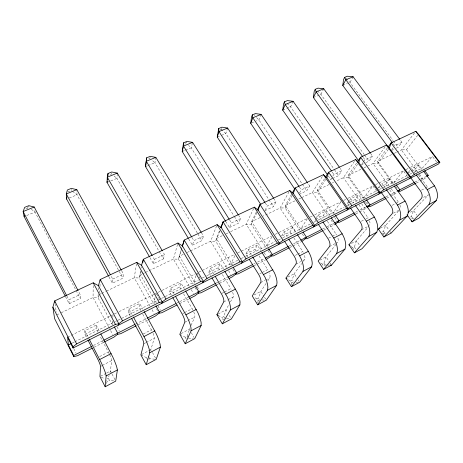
<?xml version="1.0" encoding="UTF-8"?>
<svg xmlns="http://www.w3.org/2000/svg" width="463" height="463" viewBox="0 0 463 463"><rect width="100%" height="100%" fill="white"/><g stroke="black" fill="none" stroke-linecap="round" stroke-linejoin="round"><path stroke-width="0.35" stroke-dasharray="2.31 1.74" d="M93.19 285.613L93.057 297.512L110.327 330.061M291.435 284.838L291.464 282.986L290.278 281.116L288.113 279.606M98.087 332.451L96.101 328.661L96.194 325.119L84.845 330.756L84.932 334.228L86.911 338.059M98.15 294.225L98.04 297.784L112.48 324.887M98.278 289.954L98.347 287.818M99.736 292.929L99.817 290.81M99.967 286.58L100.101 283.049M111.676 172.977L111.624 173.972L108.527 175.234M117.249 173.758L116.919 178.388L163.427 258.927L153.421 263.69L149.85 257.44M121.694 270.872L123.43 274.027L122.938 278.182L112.399 283.194L112.74 279.085L110.674 275.3M112.486 320.957L112.283 323.064L112.955 324.332M112.822 317.439L113.024 315.326M257.856 302.837L258.047 300.857L256.867 298.93L254.552 297.437M109.662 354.727A7.599 1.024 64.1 0 1 111.618 360.584L110.46 371.002L109.87 372.946M150.076 157.351L149.925 158.369L147.564 159.33M130.103 315.714L128.384 312.56L128.974 308.844L139.722 303.508L142.818 309.116M136.487 263.788L134.241 277.8L149.919 305.95M155.84 157.356L154.943 162.739L197.441 233.207M140.526 270.93L139.265 277.985L153.704 303.797M141.03 268.106L141.284 266.694M141.18 271.26L140.538 274.785L139.265 277.985L134.241 277.8L106.206 291.221M140.694 310.407L138.969 307.282L139.722 303.508M153.421 263.69L154.358 259.396L152.564 256.259M163.427 258.927L164.51 254.592L162.704 251.484M192.4 143.038L191.207 147.813L233.971 215.908M155.128 297.42L153.895 302.246L154.92 304.075M155.828 294.665L156.181 293.282L118.881 311.755M177.566 244.36L173.394 259.06L189.408 286.539M153.056 333.273A7.396 1.476 63.8 0 1 154.289 338.256L150.504 350.861M182.034 247.265L178.452 259.164L192.932 283.917M181.612 248.799L178.452 259.164L173.394 259.06L145.052 272.626M113.626 380.852L109.447 380.343L108.307 378.132L109.089 375.539M171.374 295.139L169.585 292.008L170.783 288.084L180.975 283.02L184.176 288.547M220.023 129.802L221.314 129.275L221.638 128.239M179.841 334.269L185.131 337.174L187.202 336.069L189.923 327.954M218.148 315.384L221.858 317.595L223.832 316.542L225.973 309.851L229.063 304.33M227.622 128.043L225.834 133.564L221.216 135.462M256.867 298.93L258.748 297.929L260.883 291.366L266.266 283.136M290.278 281.116L292.078 280.161L294.202 273.726L301.633 263.58M188.707 238.966L192.4 245.153L193.881 240.696L203.523 236.136L201.665 233.057M320.68 262.955L322.202 264.095L323.921 263.181L326.033 256.872L336.792 243.399M169.585 292.008L179.638 287.002L180.975 283.02M351.104 246.507L352.737 247.821L354.38 246.947L356.481 240.754L368.878 226.251M383.445 235.158L383.156 233.942L381.963 232.241L383.538 231.402L385.627 225.325L399.569 209.889M410.473 217.037L411.48 216.505L413.552 210.538L428.483 194.761L423.113 197.574M192.4 245.153L201.914 240.627L203.523 236.136M254.633 115.698L255.026 114.65M106.415 383.52L107.156 381.564L109.447 380.343M195.988 275.751L193.418 282.482L194.101 283.651M196.248 275.074L197.018 273.06L234.492 254.5M216.574 225.961L210.665 241.217L190.467 250.888M261.103 114.373L258.927 119.94L256.404 120.982M219.317 231.159L216.371 238.486L215.741 241.258L230.233 265.01M219.948 230.834L215.741 241.258L210.665 241.217L226.702 267.62M210.515 275.514L208.715 272.499L210.457 268.384L220.139 263.574L223.438 269.032M225.678 221.383L229.486 227.518L231.459 222.923L240.638 218.582L238.711 215.532M191.057 325.396L194.755 317.08A7.205 1.881 63.4 0 0 193.818 312.085M208.715 272.499L218.264 267.736L220.139 263.574M293.114 101.299L290.59 106.912L287.32 108.255M229.486 227.518L238.549 223.207L240.638 218.582M253.689 208.425L246.183 224.219L229.335 232.281M99.14 295.487L98.04 297.784L93.057 297.512L60.566 313.063M234.886 255.703L230.991 263.684L231.731 264.894M256.271 212.1L251.623 221.615L251.276 224.19L266.127 247.601M256.924 212.673L251.276 224.19L246.183 224.219L262.22 249.603M323.759 88.786L320.911 94.429L318.405 95.465M265.125 210.127L267.232 206L275.977 201.862L273.998 198.835M247.786 256.948L245.917 253.944L248.151 249.667L257.359 245.095L260.762 250.495M264.824 210.711L273.465 206.602L275.977 201.862M245.917 253.944L255.009 249.412L257.359 245.095M289.016 191.78L280.069 207.997L263.262 216.042M353.113 76.794L349.976 82.472L348.008 83.276M230.435 301.876L233.184 296.968A7.026 2.24 63 0 0 232.519 291.974M291.603 194.246L285.266 205.508L285.167 207.91L299.874 230.256M292.269 195.374L285.167 207.91L280.069 207.997L296.071 232.42M271.937 236.813L266.763 245.789L267.51 246.958M299.573 192.88L301.332 189.871L309.672 185.923L308.051 183.539M299.156 194.385L306.766 190.768L309.672 185.923M292.778 227.507L284.016 231.859L281.336 236.28L289.994 231.963L292.778 227.507L296.279 232.854M322.306 176.525L312.438 192.504L301.436 197.77M324.505 178.811L317.404 190.131L317.537 192.365L332.168 213.854M325.715 179.418L317.537 192.365L312.438 192.504L328.672 216.452M328.238 175.836L330.698 179.389L331.404 178.296M332.81 176.114L333.869 174.476L341.833 170.708L340.178 168.358M307.305 218.831L300.863 228.728L301.61 229.862M267.805 280.781L269.726 277.841A6.852 2.57 62.7 0 0 269.304 272.852M332.515 178.521L338.58 175.639L341.833 170.708M316.252 217.737L318.174 214.896L326.525 210.752L329.725 215.469M354.45 161.315L343.384 177.694L336.236 181.114M356.556 163.109L348.13 175.419L348.483 177.503L363.432 198.772M357.61 164.261L348.483 177.503L343.384 177.694L359.531 200.768M315.731 219.126L323.359 215.324L326.525 210.752M361.84 164.209L363.004 162.548M363.391 161.992L364.948 159.776L372.559 156.176L370.875 153.849M365.851 162.675L368.988 161.182L372.559 156.176M340.687 202.273L333.401 212.453L334.199 213.628M385.123 146.846L372.999 163.52L364.068 167.791M303.282 261.323L304.521 259.633A6.69 2.859 62.3 0 0 304.318 254.656M387.282 148.091L377.548 161.338L378.092 163.283L392.931 183.77M349.316 206.266L347.314 203.379L349.027 201.052M349.455 200.467L350.746 198.72L358.715 194.767L362.002 199.455M388.498 149.213L378.092 163.283L372.999 163.52L389.047 185.761M391.721 149.647L393.405 147.402M349.739 202.169L355.196 199.443L358.715 194.767M396.287 148.201L398.093 147.344L401.948 142.268L400.223 139.953M376.703 191.178L372.952 185.929L364.479 196.908L365.284 198.048M414.46 133.014L401.369 149.937L397.503 151.789M417.724 171.97L401.369 149.937L406.45 149.659L417.667 135.381M378.502 187.503L379.753 185.923M382.484 185.842L385.621 184.274L389.452 179.499L392.832 184.17M408.407 172.282L410.206 170.135M411.717 171.258L414.721 169.759L418.836 164.909L421.793 168.873M436.621 161.946L432.465 156.453L422.644 167.809L414.24 172.01M359.624 211.961L366.829 207.939M390.494 196.231L394.962 193.956L397.283 192.238M420.103 181.143L423.321 179.505L426.793 176.953M148.808 359.288L149.896 358.703L154.81 359.207M224.017 319.059L223.033 319.586L221.858 317.595M258.047 300.857L259.928 299.85L258.748 297.929M291.464 282.986L293.264 282.019L292.078 280.161M326.531 265.021L325.113 264.986L323.394 265.907L322.202 264.095M383.156 233.942L384.73 233.097L386.148 233.097M411.665 218.692L412.672 218.154L414.084 218.142M107.161 378.74L108.307 378.132M140.897 354.889L146.568 357.737L148.745 356.574M100.558 376.245L106.125 373.294M106.745 372.97L110.46 371.002L111.739 373.462M141.522 354.56L150.892 349.594L152.188 351.967M181.108 333.597L189.35 329.234L190.004 330.379M218.119 314.007L225.973 309.851L227.431 312.311M254.089 294.96L260.883 291.366L263.823 296.129M287.853 277.088L294.202 273.726L297.524 278.911M319.968 260.084L326.033 256.872L329.367 261.902M351.452 243.416L356.481 240.754L359.815 245.633M380.204 228.195L385.627 225.325L388.961 230.059M410.403 212.204L413.552 210.538L416.885 215.139M100.5 366.407L101.733 365.758M102.352 365.434L111.618 360.584M143.75 343.772L145.608 342.799M146.233 342.475L154.289 338.256M184.754 322.312L187.255 321.004M187.88 320.674L194.755 317.08M223.687 301.94L227.483 299.949M228.12 299.619L233.184 296.968M260.692 282.575L264.905 280.364M265.513 280.051L269.726 277.841M295.915 264.142L300.834 261.566M303.294 260.275L304.521 259.633M329.477 246.576L335.16 243.602M335.791 243.272L337.689 242.276A6.534 3.119 61.9 0 0 337.689 237.311M361.499 229.816L368.131 226.343M393.33 213.159L398.95 210.219M99.62 356.551L108.348 352.042L99.742 335.611M143.252 333.997L151.378 329.795A7.396 1.476 63.8 0 1 151.829 330.646M182.723 313.59L183.979 312.936M184.61 312.612L192.168 308.705A7.205 1.881 63.4 0 1 193.059 310.378M221.962 293.305L223.878 292.315M224.514 291.985L230.898 288.68A7.026 2.24 63 0 1 231.355 289.479M259.824 273.731L261.647 272.788M262.255 272.476L267.718 269.651A6.852 2.57 62.7 0 1 268.17 270.421M295.33 255.373L297.188 254.413M297.807 254.094L302.761 251.536A6.69 2.859 62.3 0 1 303.213 252.277M328.522 238.214L331.705 236.57M332.336 236.24L336.155 234.272A6.534 3.119 61.9 0 1 336.607 234.996M361.337 221.25L363.768 219.994M366.192 218.739L368.01 217.801A6.384 3.357 61.4 0 1 368.467 218.501M392.161 205.317L395.298 203.691M395.929 203.367L398.44 202.071A6.245 3.565 60.9 0 1 398.892 202.753M421.521 190.137L424.525 188.58M425.127 188.273L427.528 187.029A6.106 3.756 60.4 0 1 427.98 187.694M94.111 347.238L103.758 342.325M138.107 324.823L147.766 319.898M179.615 303.676L188.51 299.144M216.91 284.67L218.837 283.692M219.474 283.368L227.813 279.12M253.938 265.803L256.485 264.506M257.121 264.182L265.397 259.969M289.879 247.491L292.419 246.2M293.05 245.876L300.655 242.004M323.591 230.319L326.12 229.029M326.756 228.705L334.35 224.833L330.698 219.445M355.815 213.9L358.987 212.286M386.669 198.181L389.858 196.555M416.243 183.111L419.461 181.473M93.457 345.473L103.012 340.618M135.624 324.042L146.522 318.503M177.219 302.9L179.135 301.928M179.771 301.604L188.071 297.391M216.134 283.125L218.686 281.828M219.323 281.504L227.611 277.296M253.799 263.985L255.078 263.337M257.636 262.035L264.668 258.458M289.08 246.056L292.94 244.094M293.583 243.764L300.018 240.494M322.416 229.116L326.241 227.165M326.884 226.841L333.904 223.276M355.503 212.297L357.407 211.331M359.942 210.04L365.654 207.14M385.905 196.844L397.289 191.063M414.987 182.069L420.039 179.499M420.67 179.175L425.728 176.606M72.269 343.083L74.207 342.116M74.85 341.792L114.841 321.785M115.484 321.467L117.405 320.506M118.042 320.182L160.91 298.739M161.546 298.421L198.511 279.93M202.331 278.02L206.151 276.11M206.787 275.792L238.017 260.165M241.211 258.568L245.049 256.652M245.685 256.334L275.126 241.605M278.344 239.996L282.204 238.063M282.847 237.739L311.072 223.623M313.625 222.35L317.45 220.434M318.087 220.116L344.183 207.059M347.354 205.474L351.162 203.57M351.793 203.251L376.755 190.768M379.342 189.471L382.571 187.856M383.214 187.532L407.127 175.57M409.714 174.279L413.598 172.334M84.932 334.228L96.101 328.661M128.384 312.56L138.969 307.282M347.314 203.379L349.131 202.47M378.086 188.03L379.967 187.093M407.509 173.359L411.115 171.559M67.569 337.168L109.887 316.212M110.53 315.893L113.094 314.62M114.378 313.983L118.239 312.074M158.126 292.321L161.367 290.718M162.015 290.394L195.073 274.021M237.722 252.902L271.335 236.252M275.178 234.353L278.361 232.773M278.998 232.455L307.05 218.565M310.256 216.979L314.111 215.069M314.753 214.751L341.092 201.706M343.639 200.444L347.464 198.552M348.101 198.233L372.952 185.929M375.545 184.644L405.322 169.898M405.964 169.58L409.842 167.658M410.49 167.334L432.465 156.453M389.452 179.499L381.842 183.284L385.129 187.862M418.836 164.909L411.555 168.526L414.935 173.087M56.665 314.933L59.918 313.376M99.684 294.341L100.992 293.716M101.64 293.403L105.552 291.528M141.828 274.165L140.538 274.785L156.245 302.779M142.471 273.859L144.404 272.933M183.296 254.32L179.389 256.189L195.05 282.899M187.208 252.445L189.813 251.201M222.205 235.696L216.371 238.486L232.426 264.749M226.094 233.832L228.687 232.594M260.027 217.593L251.623 221.615L267.672 246.872M294.972 200.867L285.266 205.508L301.17 229.654M298.849 199.009L300.794 198.077M329.095 184.534L317.404 190.131L333.233 213.368M332.341 182.978L333.638 182.358M360.885 169.319L348.13 175.419L364.288 198.384M391.71 154.561L377.548 161.338L393.596 183.481M394.285 153.328L396.86 152.096M65.538 296.69L69.178 303.745L80.29 298.461L80.134 294.509L78.455 291.314M330.698 179.389L331.913 178.811M361.453 164.764L363.339 163.867M391.478 150.487L393.886 149.341M69.178 303.745L68.848 299.845L80.134 294.509M112.74 279.085L123.43 274.027M154.358 259.396L164.51 254.592M401.948 142.268L394.667 145.718L392.954 143.403M26.709 215.515L35.049 212.083L34.638 209.548M69.224 198.019L77.003 194.813L76.835 190.276M107.046 182.451L116.919 178.388L112.683 174.858M145.532 166.611L147.413 165.835M148.044 165.58L154.943 162.739L151.933 160.117M182.231 151.505L184.795 150.452M185.437 150.186L191.207 147.813L188.563 145.405M217.257 137.089L220.556 135.734M251.357 123.054L253.88 122.018M282.743 110.142L286.666 108.527M313.393 97.525L317.78 95.719M342.765 85.435L347.354 83.548M27.195 207.349L28.961 206.631L29.128 207.586L25.019 209.259M184.997 143.148L186.693 142.459L186.45 143.484L184.76 144.172M67.5 191.954L71.406 190.362L71.354 189.384M327.243 265.039L329.372 265.085M296.106 282.123L298.236 282.204M262.058 299.96L264.188 300.065M226.419 318.625L229.961 318.857M188.372 338.129L193.308 338.534M101.154 377.131L104.8 378.798M31.281 209.224L35.049 212.083L80.29 298.461M72.523 191.254L77.003 194.813L122.938 278.182M221.314 129.275L225.834 133.564L273.465 206.602M256.543 117.585L258.927 119.94L301.945 183.626M286.956 103.18L290.59 106.912L334.026 169.122M317.508 90.8L320.911 94.429L364.352 154.74M346.266 78.363L349.976 82.472L392.937 140.393M406.45 149.659L421.284 169.562M419.449 174.285L423.321 179.505M393.365 140.972L398.093 147.344M414.721 169.759L416.428 172.062M418.564 174.945L427.528 187.029M407.544 176.519L403.383 170.859L394.198 182.04L395.003 183.145M395.709 186.392L397.815 189.309M411.48 216.505L412.672 218.154M391.16 188.69L394.962 193.956M364.775 155.325L368.988 161.182M385.621 184.274L387.687 187.145M389.759 190.015L398.44 202.071M363.264 157.432L364.948 159.776M390.037 231.581L391.108 233.103M367.188 202.505L368.016 203.685M365.504 201.723L368.415 205.861M383.538 231.402L384.73 233.097M361.603 203.726L365.33 209.05M334.442 169.718L338.58 175.639M355.196 199.443L356.851 201.816M358.918 204.773L368.01 217.801M332.214 172.109L333.869 174.476M350.746 198.72L353.622 202.858M334.604 217.436L337.452 221.615M354.38 246.947L355.572 248.695L353.923 249.574L352.737 247.821M302.345 184.222L306.766 190.768M323.359 215.324L325.356 218.287M327.358 221.245L336.155 234.272M299.324 186.89L301.332 189.871M318.174 214.896L321.374 219.653M315.1 219.445L316.698 221.829M330.078 262.978L331.149 264.599M323.921 263.181L325.113 264.986M302.258 233.884L305.036 238.109M289.994 231.963L291.933 234.926M293.866 237.895L302.761 251.536M265.27 202.973L267.232 206M284.016 231.859L287.124 236.651M298.236 280.028L298.948 281.139M268.031 250.605L271.075 255.402M264.124 252.624L266.416 256.253M234.353 216.516L238.549 223.207M255.009 249.412L256.878 252.387M259.118 255.958L267.718 269.651M229.555 219.873L231.459 222.923M248.151 249.667L251.177 254.505M264.547 297.298L265.612 299.023M232.837 269.275L235.435 273.535M228.572 270.693L230.805 274.374M197.817 233.827L201.914 240.627M218.264 267.736L220.122 270.814M222.35 274.513L230.898 288.68M192.035 237.617L193.881 240.696M210.457 268.384L213.756 273.888M229.26 315.384L231.378 318.949M223.832 316.542L225.006 318.532M197.018 273.06L201.307 280.318M197.238 286.626L199.426 290.353M195.108 287.633L198.002 292.581M191.225 289.659L193.407 293.409M179.638 287.002L181.785 290.718M183.574 293.82L192.168 308.705M170.783 288.084L174.337 294.283M191.312 332.671L194.02 337.423M187.202 336.069L188.076 337.614M185.131 337.174L186.3 339.234M156.535 293.912L160.424 300.817M157.993 305.893L160.435 310.245M156.523 308.833L157.576 310.725M152.014 309.706L154.104 313.463M142.76 314.157L151.378 329.795M128.974 308.844L132.406 315.135M152.512 352.563L155.614 358.258M108.961 276.868L112.399 283.194M149.317 357.639L149.896 358.703M146.568 357.737L147.72 359.867M116.989 326.699L119.361 331.143M110.663 330.698L112.694 334.529M96.194 325.119L99.516 331.45M112.058 374.075L115.125 379.978M66.863 296.007L68.848 299.845M84.845 330.756L89.145 339.066M106.588 380.459L107.156 381.564M73.825 348.743L76.094 353.211M55.08 303.716L56.272 312.126M108.348 352.042A7.599 1.024 64.1 0 1 109.239 353.825M369.52 220.77A6.384 3.357 61.4 0 1 369.607 225.319M399.922 204.964A6.245 3.565 60.9 0 1 400.252 208.454M428.987 189.859A6.106 3.756 60.4 0 1 429.184 190.6"/><path stroke-width="0.69" d="M238.329 214.919L192.573 142.355L186.936 141.423L183.539 142.807L183.481 146.071L182.231 151.505L225.678 221.383M100.176 280.937L100.228 279.525L136.712 262.388L141.533 265.287L162.229 301.963L161.842 303.323M149.497 256.815L107.046 182.451L107.283 177.184L108.001 173.492L111.733 171.976L117.295 173.098L162.345 250.859M107.902 175.489L108.001 173.492M172.803 297.645L182.092 313.914A7.252 1.783 63.5 0 1 184.754 322.312L179.841 334.269L185.194 343.772L191.103 330.802L190.999 328.03A16.159 3.993 63.4 0 0 187.619 317.931L175.402 296.141M100.841 333.979L112.758 356.967A16.934 2.298 64.1 0 1 116.809 367.292L117.376 369.954L115.715 381.113L105.176 386.773L106.154 375.915L105.523 373.265A17.05 2.026 64.2 0 0 101.362 362.911L89.481 339.703M185.194 343.772L194.72 338.65L201.174 325.454L201.127 322.67A16.055 4.208 63.3 0 0 197.84 312.6L185.599 291.007M201.289 232.443L155.84 157.356L150.232 156.338L146.673 157.779L145.532 166.611L188.337 238.347M65.208 296.054L24.14 216.574L24.302 215.243M108.614 276.237L66.631 199.084L66.892 196.943M107.046 182.451L107.219 181.056M107.387 179.667L107.647 177.578M104.401 341.995L114.048 337.081L117.521 334.344L117.666 333.169L114.303 326.855M118.684 325.055L118.841 323.776L98.411 285.683L93.219 282.812L54.68 300.915L52.869 307.224L54.611 318.648L73.796 356.597L77.385 355.758L92.178 348.222M145.532 166.611L146.673 157.779M182.231 151.505L183.539 142.807M260.924 204.681L217.257 137.089L218.721 128.511L221.962 127.192L227.622 128.043L273.598 198.233M294.908 189.292L250.726 123.314L251.548 116.96L252.329 114.859L255.426 113.597L261.103 114.373L307.646 182.943M327.422 174.655L282.743 110.142L283.553 103.915L284.467 101.802L287.43 100.598L293.114 101.299L339.356 167.178M358.53 160.673L313.393 97.525L314.192 91.431L315.228 89.307L318.064 88.149L323.759 88.786L370.458 153.27M387.896 146.725L342.765 85.435L343.558 79.468L344.704 77.333L347.424 76.227L353.113 76.794L399.789 139.375M211.956 277.933L221.326 293.635A7.067 2.153 63.1 0 1 223.687 301.94L216.91 314.643L222.309 323.822L230.314 309.984L230.429 307.16A15.748 4.821 63.1 0 0 227.397 297.188L215.22 276.336M142.714 262.793L143.351 259.268L177.942 243.023L182.428 245.946L203.332 281.301L202.736 282.737M222.309 323.822L231.378 318.949L239.875 304.903L240.048 302.073A15.649 5.018 63 0 0 237.097 292.13L224.908 271.463M249.279 259.349L258.609 274.356A6.893 2.489 62.8 0 1 260.692 282.575L252.242 295.944L257.671 304.822L267.562 290.197L267.886 287.338A15.354 5.568 62.7 0 0 265.16 277.499L252.688 256.924M257.671 304.822L266.318 300.169L276.66 285.37L277.03 282.499A15.262 5.741 62.6 0 0 274.38 272.69L261.896 252.294M148.415 319.574L155.499 315.963L158.988 313.243L159.347 311.987L155.944 305.898M98.411 285.683L100.228 279.525L122.51 320.859L118.841 323.776L115.449 324.401L76.609 343.905L72.975 346.839L73.073 348.02L438.282 164.139L439.85 162.397L418.529 134.282L415.768 131.318L391.09 142.911L388.127 146.939M144.196 311.605L156.453 334.182A16.483 3.305 63.7 0 1 160.105 344.379L160.395 347.111L156.21 359.346L146.204 364.728L149.775 352.748L149.422 350.034A16.593 3.062 63.8 0 0 145.671 339.807L133.437 317.022M182.422 246.113L184.245 240.066L217.083 224.636L221.262 227.582L242.328 261.699L241.541 263.198M141.533 265.287L143.351 259.268L165.916 299.069L162.229 301.963L159.237 302.42L122.51 320.859M217.257 137.089L218.941 131.585L218.721 128.511M182.428 245.946L184.245 240.066L207.03 278.425L203.332 281.301L200.699 281.602L165.916 299.069M221.262 227.582L223.068 221.829L254.291 207.164L258.18 210.115L279.368 243.075L278.413 244.632M258.18 210.115L259.986 204.49L289.705 190.53L293.334 193.493L314.597 225.365L313.497 226.968M293.334 193.493L295.122 187.984L323.446 174.684L326.832 177.647L348.147 208.495L346.914 210.144M284.432 241.067L294.092 256.016A6.731 2.79 62.4 0 1 295.915 264.142L285.949 278.095L291.401 286.69L302.999 271.382L303.508 268.488A14.984 6.233 62.3 0 0 301.066 258.776L299.573 255.836L288.68 239.053M326.832 177.647L328.614 172.253L355.636 159.561L358.796 162.53L380.14 192.411L378.78 194.101M358.796 162.53L360.573 157.246L386.379 145.122L389.331 148.091L410.675 177.063L409.205 178.782M389.331 148.091L391.09 142.911L414.344 174.343L438.999 161.963L439.85 162.397M291.401 286.69L299.659 282.251L311.663 266.781L312.212 263.887A14.897 6.395 62.2 0 0 309.84 254.199L308.346 251.282L297.449 234.637M250.726 123.314L252.81 117.758L252.329 114.859M318.295 224.219L327.885 238.543A6.569 3.056 62 0 1 329.477 246.576L318.15 261.051L323.62 269.379L336.751 253.458L337.429 250.541A14.631 6.835 61.9 0 0 335.247 240.951L333.777 238.086L322.971 222.032M220.66 227.825L223.068 221.829L246.027 258.846L242.328 261.699L240.019 261.861L207.03 278.425M323.62 269.379L331.508 265.137L345.004 249.077L345.716 246.154A14.55 6.974 61.8 0 0 343.598 236.593L342.134 233.751L331.329 217.824M189.778 298.496L194.865 295.903L198.367 293.201L198.922 291.875L195.479 286.001M282.743 110.142L285.185 104.534L284.467 101.802M350.514 208.003L360.121 221.875A6.424 3.299 61.6 0 1 361.499 229.816L348.934 244.748L354.415 252.827L368.936 236.367L369.758 233.427A14.295 7.373 61.4 0 0 367.819 223.965L366.372 221.175L355.266 205.225M354.415 252.827L361.962 248.77L376.813 232.183L377.669 229.243A14.214 7.501 61.3 0 0 375.788 219.809L374.347 217.037L363.652 201.799M257.196 210.196L259.986 204.49L283.072 240.251L312.866 225.29L314.597 225.365L318.295 222.564L346.665 208.321L348.147 208.495L351.845 205.722L378.884 192.145L380.14 192.411L383.821 189.662L409.628 176.71L410.675 177.063L414.344 174.343M313.393 97.525L316.16 91.888L323.759 88.786M381.39 192.66L390.905 205.966A6.279 3.513 61.1 0 1 392.08 213.813L378.398 229.15L383.885 236.987L399.662 220.052L400.617 217.101A13.977 7.854 60.9 0 0 398.898 207.76L397.474 205.04L386.368 189.581M383.885 236.987L391.108 233.103L407.18 216.053L408.175 213.102A13.902 7.969 60.8 0 0 406.502 203.795L405.09 201.087L394.1 185.918M229.092 278.466L232.299 276.833L235.812 274.148L236.535 272.759L233.207 267.313M407.046 214.791L412.111 221.818L429.022 204.461L430.098 201.498A13.67 8.288 60.4 0 0 428.582 192.284L427.181 189.627L416.202 174.8M342.765 85.435L345.832 79.769L353.113 76.794M411.729 220.677L412.111 221.818L419.032 218.096L436.21 200.641L437.321 197.678A13.595 8.392 60.2 0 0 435.851 188.487L434.456 185.848L423.483 171.136M292.309 192.99L295.122 187.984L318.295 222.564M266.034 259.645L271.457 256.004L272.342 254.563L268.621 248.712M325.622 177.022L328.614 172.253L351.845 205.722M357.361 161.934L360.573 157.246L383.821 189.662M301.922 241.356L305.435 238.717L306.46 237.224L303.103 232.125M334.853 224.462L337.857 222.217L339.009 220.677L335.403 215.393M367.333 207.569L370.093 204.883L366.488 199.756M427.158 176.548L428.258 175.321L424.803 170.697M408.094 212.639L421.318 198.511A6.141 3.71 60.5 0 0 420.323 190.756L410.502 177.416M283.072 240.251L279.368 243.075L277.36 243.116L246.027 258.846M106.154 375.915L117.376 369.954M149.775 352.748L160.395 347.111M191.103 330.802L201.174 325.454M230.314 309.984L239.875 304.903M267.562 290.197L276.66 285.37M302.999 271.382L311.663 266.781M336.751 253.458L345.004 249.077M368.936 236.367L376.813 232.183M399.662 220.052L407.18 216.053M429.022 204.461L436.21 200.641M378.398 229.15L379.602 228.514M99.73 359.519L111.137 353.599M144.068 336.514L154.862 330.918M186.045 314.736L196.277 309.429M225.851 294.086L235.557 289.051M263.644 274.478L272.863 269.692M299.573 255.836L308.346 251.282M333.777 238.086L342.134 233.751M366.372 221.175L374.347 217.037M397.474 205.04L405.09 201.087M427.181 189.627L434.456 185.848M136.174 325.807L120.721 333.684L117.521 334.344M177.074 304.967L161.83 312.733L158.988 313.243M216.267 285L200.884 292.836L198.367 293.201M253.302 266.127L238.028 273.911L235.812 274.148M289.248 247.815L273.401 255.889L271.457 256.004M322.954 230.643L307.131 238.705L305.435 238.717M355.185 214.224L339.321 222.304L337.857 222.217M386.032 198.505L370.087 206.631L368.826 206.452M415.6 183.441L399.505 191.636L398.446 191.381L399.818 189.778L396.206 184.801M73.796 356.597L73.704 355.515L91.541 346.446M103.648 340.293L134.982 324.372M147.165 318.179L175.946 303.554M188.707 297.067L215.498 283.449M228.247 276.972L252.52 264.633M265.305 258.134L288.432 246.385M300.666 240.164L321.773 229.44M334.541 222.952L354.236 212.939M366.291 206.816L385.274 197.169M397.289 191.063L414.35 182.387M426.359 176.287L428.258 175.321M73.704 355.515L68.397 345.022L70.978 343.725M78.12 290.677L34.227 207.019L23.15 211.539L24.14 216.574M121.347 270.247L76.812 189.627L66.284 193.928L66.631 199.084M117.295 173.098L107.283 177.184L152.2 255.628M155.84 157.356L146.302 161.251L191.665 237.004M192.573 142.355L183.481 146.071L229.173 219.265M227.622 128.043L218.941 131.585L264.877 202.372M261.103 114.373L252.81 117.758L298.924 186.294M293.114 101.299L285.185 104.534L331.392 170.922M330.084 265.102L331.508 265.137M76.812 189.627L71.302 188.4L67.378 189.998L66.284 193.928L110.333 274.669M34.227 207.019L28.787 205.67L24.661 207.349L23.15 211.539L66.533 295.365M216.91 314.643L218.148 315.384M285.949 278.095L287.031 278.853M348.934 244.748L350.022 245.627M415.768 131.318L438.999 161.963M392.526 142.824L345.832 79.769L344.704 77.333M386.379 145.122L409.628 176.71M362.842 156.847L316.16 91.888L315.228 89.307M355.636 159.561L378.884 192.145M323.446 174.684L346.665 208.321M289.705 190.53L312.866 225.29M254.291 207.164L277.36 243.116M217.083 224.636L240.019 261.861M177.942 243.023L200.699 281.602M136.712 262.388L159.237 302.42M131.475 318.243L140.752 335.287A7.449 1.366 63.8 0 1 143.75 343.772L140.897 354.889L146.204 364.728M93.219 282.812L115.449 324.401M87.901 339.969L97.132 357.835A7.651 0.903 64.2 0 1 100.5 366.407L99.939 376.569L105.176 386.773M76.609 343.905L54.68 300.915L54.883 302.316M52.869 307.224L72.975 346.839M73.073 348.02L67.569 337.168L68.397 345.022"/></g></svg>
